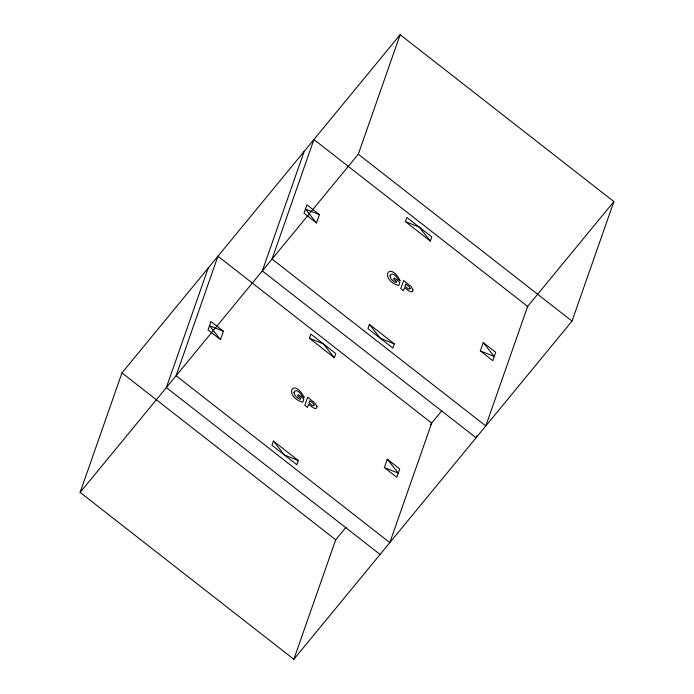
<?xml version="1.0" encoding="UTF-8"?>
<svg xmlns="http://www.w3.org/2000/svg" width="694" height="694" viewBox="0 0 694 694"><rect width="100%" height="100%" fill="white"/><g stroke="black" fill="none" stroke-linecap="round" stroke-linejoin="round"><path stroke-width="1.04" d="M80.122 492.41L121.971 372.895L400.152 34.7L613.878 201.59L572.029 321.105L293.848 659.3L80.122 492.41L358.295 154.215L400.152 34.7M208.209 268.058L166.352 387.573L380.086 554.463M220.484 339.626L223.416 331.264L210.95 321.53L208.018 329.893L220.484 339.626L209.484 325.712L223.416 331.264M304.18 151.379L262.323 270.894L476.058 437.784L476.769 435.737M316.455 222.956L319.387 214.585L306.922 204.851L303.989 213.214L316.455 222.956L305.455 209.033L319.387 214.585M273.419 441.08L271.953 445.262L296.885 464.728L298.351 460.547L273.419 441.08L284.419 454.995L298.351 460.547M309.411 338.29L310.877 334.109L335.809 353.576L334.343 357.766L309.411 338.29L323.343 343.842L334.343 357.766M369.39 324.402L367.924 328.583L392.856 348.05L394.322 343.868L369.39 324.402L380.39 338.316L394.322 343.868M405.383 221.612L406.849 217.43L431.781 236.906L430.323 241.087L405.383 221.612L419.315 227.164L430.323 241.087M293.848 659.3L335.705 539.785L346.028 527.223M384.346 467.574L387.278 459.211L399.744 468.944L396.812 477.316L384.346 467.574L398.278 473.126L387.278 459.211M480.317 350.904L483.25 342.532L495.716 352.266L492.783 360.637L480.317 350.904L494.249 356.456L483.25 342.532M430.375 424.685L441.74 410.865M527.119 307.069L613.878 201.59M358.295 154.215L572.029 321.105M121.971 372.895L335.705 539.785M317.011 406.571L316.542 408.202L315.354 408.566L313.098 407.734L308.552 404.333L307.477 407.378L304.813 405.296L307.65 397.211L315.059 403.145L317.011 406.571M412.982 289.892L412.514 291.523L411.325 291.888L409.07 291.055L404.524 287.654L403.448 290.708L400.785 288.617L403.622 280.532L411.03 286.475L412.982 289.892M294.022 392.466L294.941 395.467L297.83 398.183L300.337 399.328L300.702 398.295L297.648 395.91L298.125 394.548L303.868 399.041L302.74 402.26C283.1 396.109 293.059 376.478 304.232 397.393L301.474 395.632C301.17 392.83 295.167 387.946 294.022 392.466M389.993 275.787L390.913 278.788L393.802 281.504L396.309 282.649L396.673 281.625L393.619 279.24L394.097 277.878L399.848 282.363L398.712 285.59C379.071 279.43 389.03 259.799 400.204 280.714L397.445 278.953C397.142 276.151 391.138 271.267 389.993 275.787M314.174 404.992C313.367 407.482 310.227 403.483 309.03 402.954L309.836 400.664L313.02 403.223L314.174 404.992M410.145 288.314C409.339 290.803 406.198 286.813 405.001 286.275L405.808 283.985L408.992 286.544L410.145 288.314M217.942 256.216L176.094 375.732L389.82 542.621L431.677 423.106L217.942 256.216M313.914 139.537L272.065 259.062L485.791 425.943L527.648 306.427L313.914 139.537"/></g></svg>
